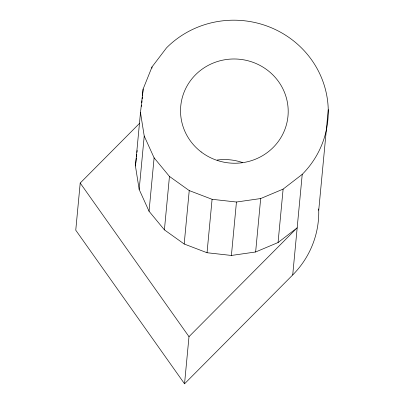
<?xml version="1.0" encoding="UTF-8"?>
<svg xmlns="http://www.w3.org/2000/svg" width="404" height="404" viewBox="0 0 404 404"><rect width="100%" height="100%" fill="white"/><g stroke="black" fill="none" stroke-linecap="round" stroke-linejoin="round"><path stroke-width="0.61" d="M139.703 123.185L80.209 183.052L75.755 230.194L184.537 383.8L292.718 274.937A93.93 90.895 5.4 0 0 318.7 208.984M184.537 383.8L188.996 336.658L297.177 227.795L278.063 242.541L255.631 251.98L231.401 255.454L207.035 252.732L184.184 244.006L164.408 229.861L149.056 211.262L139.173 189.481L135.436 166.004L140.486 112.575L143.147 88.996L152.02 66.923L166.509 47.859A93.93 90.895 5.4 0 1 299.273 45.793A93.93 90.895 5.4 0 1 302.227 174.361L292.718 274.937M141.501 106.388L141.617 105.146M141.855 102.661L142.031 100.798M142.203 98.935L142.38 97.071M142.501 95.829L143.147 88.996M139.173 189.481L144.223 136.052L140.486 112.575M151.904 68.165L152.02 66.923M149.056 211.262L154.106 157.833L144.223 136.052M164.408 229.861L169.458 176.432L154.106 157.833M184.184 244.006L189.234 190.577L169.458 176.432M207.035 252.732L212.085 199.303L189.234 190.577M231.401 255.454L236.451 202.025L260.681 198.551L283.113 189.112L302.227 174.361M255.631 251.98L260.681 198.551M278.063 242.541L283.113 189.112M318.741 210.221L328.245 109.651M135.436 166.004L136.345 157.939M136.486 156.696L136.764 154.212M136.976 152.353L137.183 150.49M212.085 199.303L236.451 202.025M80.209 183.052L188.996 336.658M217.17 160.045A53.853 52.116 5.4 0 1 242.552 162.559M201.157 151.944A53.853 52.116 5.4 0 0 287.668 118.761A53.853 52.116 5.4 0 0 214.272 62.63A53.853 52.116 5.4 0 0 201.157 151.944"/></g></svg>
